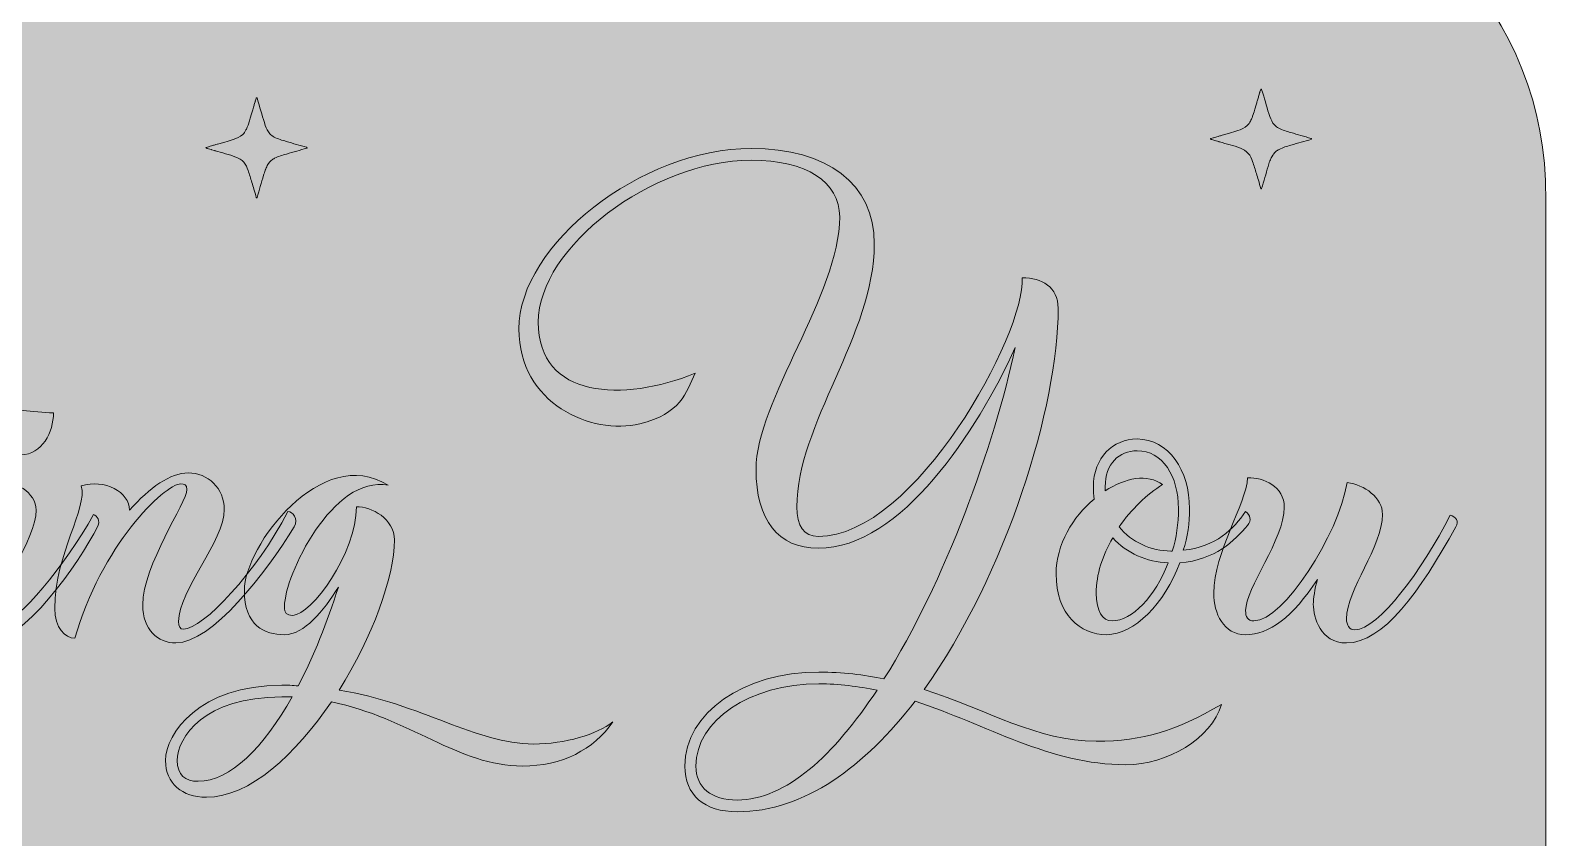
# Model space of a CAD drawing. Extents: x 254 to 755, y -942 to -58.
# Drawn here: x 468.2 to 755, y -363 to -210.2 of the extents above; entities that cross this region are included whole.
import ezdxf

# ---------------------------------------------------------------- set-up
doc = ezdxf.new("R2010")
doc.units = 0
doc.header["$MEASUREMENT"] = 0
doc.layers.add('Layer 1', color=7, linetype='Continuous', lineweight=0)

# ---------------------------------------------------------------- blocks, each defined once
blk = doc.blocks.new('Block_3')
at = {"layer": 'Layer 1', "true_color": 0x542400, "transparency": 33554687}
h = blk.add_hatch(color=38, dxfattribs=at)
h.dxf.hatch_style = 2
edge = h.paths.add_edge_path()
edge.add_spline(control_points=[(628.48, -335.05), (624.95, -334.4), (621.28, -333.87), (617.49, -333.87), (604.4, -333.87), (594.2, -340.81), (594.2, -349.44), (594.2, -353.5), (597.08, -355.86), (602.05, -355.86), (611.21, -355.86), (620.37, -347.35), (628.48, -335.05)], knot_values=[0, 0, 0, 0, 1, 1, 1, 2, 2, 2, 3, 3, 3, 4, 4, 4, 4], degree=3, periodic=0)
edge = h.paths.add_edge_path()
edge.add_spline(control_points=[(693.64, -337.8), (691.81, -344.21), (683.43, -349.18), (675.58, -349.18), (661.19, -349.18), (649.15, -341.59), (635.68, -337.15), (626.25, -349.44), (614.74, -358.08), (602.05, -358.08), (595.77, -358.08), (592.1, -354.94), (592.1, -349.44), (592.1, -339.37), (603.23, -331.65), (617.49, -331.65), (621.94, -331.65), (625.99, -332.17), (629.79, -332.96), (641.43, -314.51), (650.59, -288.86), (654.65, -270.28), (647.45, -285.98), (633.06, -308.23), (617.36, -308.23), (609.77, -308.23), (605.58, -302.86), (605.58, -293.31), (605.58, -280.36), (621.41, -260.21), (621.41, -245.55), (621.41, -238.88), (615.13, -234.83), (604.66, -234.83), (585.95, -234.83), (564.37, -251.31), (564.37, -265.44), (564.37, -279.97), (580.46, -280.62), (594.07, -275.13), (592.37, -278.79), (591.32, -282.84), (583.6, -284.68), (574.44, -286.9), (560.7, -280.88), (560.7, -266.75), (560.7, -250.79), (583.86, -232.6), (604.66, -232.6), (619.06, -232.6), (627.96, -239.27), (627.96, -250.66), (627.96, -267.8), (613.3, -284.81), (613.3, -300.38), (613.3, -304.04), (614.61, -306), (617.36, -306), (635.68, -306), (656.61, -267.54), (655.96, -257.07), (659.62, -257.07), (662.76, -258.77), (662.76, -262.83), (662.76, -281.41), (652.95, -313.2), (637.38, -334.92), (649.41, -338.85), (658.84, -344.73), (669.96, -344.73), (678.98, -344.73), (684.87, -342.77), (693.64, -337.8)], knot_values=[0, 0, 0, 0, 1, 1, 1, 2, 2, 2, 3, 3, 3, 4, 4, 4, 5, 5, 5, 6, 6, 6, 7, 7, 7, 8, 8, 8, 9, 9, 9, 10, 10, 10, 11, 11, 11, 12, 12, 12, 13, 13, 13, 14, 14, 14, 15, 15, 15, 16, 16, 16, 17, 17, 17, 18, 18, 18, 19, 19, 19, 20, 20, 20, 21, 21, 21, 22, 22, 22, 23, 23, 23, 24, 24, 24, 24], degree=3, periodic=0)
h = blk.add_hatch(color=38, dxfattribs=at)
h.dxf.hatch_style = 2
edge = h.paths.add_edge_path()
edge.add_spline(control_points=[(462.3, -286.51), (462.3, -283.37), (464.79, -282.19), (466.88, -282.19), (468.58, -282.19), (470.68, -282.71), (472.64, -282.58), (472.64, -286.25), (470.42, -290.56), (466.49, -290.56), (464.01, -290.56), (462.3, -288.99), (462.3, -286.51)], knot_values=[0, 0, 0, 0, 1, 1, 1, 2, 2, 2, 3, 3, 3, 4, 4, 4, 4], degree=3, periodic=0)
edge = h.paths.add_edge_path()
edge.add_spline(control_points=[(455.11, -319.09), (455.11, -309.8), (461.52, -301.03), (461.52, -295.41), (465.31, -295.41), (469.37, -297.63), (469.37, -301.03), (469.37, -306.4), (461.65, -316.86), (461.65, -321.31), (461.65, -321.97), (462.04, -322.36), (462.7, -322.36), (465.84, -322.36), (474.87, -311.5), (480.23, -301.82), (480.88, -302.08), (481.54, -303.13), (481.02, -304.04), (477.35, -311.24), (466.88, -326.15), (459.95, -326.15), (456.94, -326.15), (455.11, -323.54), (455.11, -319.09)], knot_values=[0, 0, 0, 0, 1, 1, 1, 2, 2, 2, 3, 3, 3, 4, 4, 4, 5, 5, 5, 6, 6, 6, 7, 7, 7, 8, 8, 8, 8], degree=3, periodic=0)
h = blk.add_hatch(color=38, dxfattribs=at)
h.dxf.hatch_style = 2
edge = h.paths.add_edge_path()
edge.add_spline(control_points=[(517.78, -336.36), (517.78, -336.36), (515.82, -336.36), (515.82, -336.36), (501.17, -336.36), (496.06, -343.95), (496.06, -348.4), (496.06, -351.15), (497.63, -352.32), (499.99, -352.32), (506.14, -352.32), (512.42, -345.91), (517.78, -336.36)], knot_values=[0, 0, 0, 0, 1, 1, 1, 2, 2, 2, 3, 3, 3, 4, 4, 4, 4], degree=3, periodic=0)
edge = h.paths.add_edge_path()
edge.add_spline(control_points=[(578.5, -341.07), (574.83, -346.3), (568.94, -349.44), (561.35, -349.44), (549.32, -349.44), (539.9, -340.29), (525.24, -337.28), (518.44, -347.22), (509.8, -355.33), (501.56, -355.33), (496.98, -355.33), (493.84, -352.72), (493.84, -348.4), (493.84, -343.3), (500.25, -334.14), (515.82, -334.14), (516.87, -334.14), (517.91, -334.14), (518.96, -334.27), (521.84, -328.64), (524.46, -322.23), (526.55, -315.56), (523.67, -320.14), (520.14, -324.58), (516.34, -324.58), (512.55, -324.58), (508.75, -322.88), (508.75, -316.21), (508.75, -307.84), (523.41, -288.34), (535.97, -296.32), (525.5, -294.23), (516.34, -313.46), (516.34, -319.22), (516.34, -320.53), (516.74, -320.92), (517.91, -320.92), (521.45, -320.92), (529.95, -309.14), (529.95, -300.38), (532.83, -300.38), (537.15, -302.6), (537.15, -306.66), (537.15, -313.72), (532.96, -325.11), (526.68, -335.05), (542.38, -337.67), (552.59, -345.26), (563.45, -345.26), (569.47, -345.26), (575.49, -343.43), (578.5, -341.07)], knot_values=[0, 0, 0, 0, 1, 1, 1, 2, 2, 2, 3, 3, 3, 4, 4, 4, 5, 5, 5, 6, 6, 6, 7, 7, 7, 8, 8, 8, 9, 9, 9, 10, 10, 10, 11, 11, 11, 12, 12, 12, 13, 13, 13, 14, 14, 14, 15, 15, 15, 16, 16, 16, 17, 17, 17, 17], degree=3, periodic=0)
h = blk.add_hatch(color=38, dxfattribs=at)
h.dxf.hatch_style = 2
edge = h.paths.add_edge_path()
edge.add_spline(control_points=[(671.66, -297.37), (675.45, -294.88), (679.64, -294.1), (682.52, -296.19), (679.51, -298.02), (676.63, -300.9), (674.27, -304.17), (676.63, -307.05), (680.29, -308.75), (684.09, -308.75), (684.09, -308.75), (684.35, -308.75), (684.35, -308.75), (685.14, -306.27), (685.53, -303.52), (685.53, -300.77), (685.53, -294.62), (682.52, -289.78), (677.68, -289.78), (674.27, -289.78), (671.66, -292.27), (671.66, -296.58), (671.66, -296.58), (671.66, -297.37), (671.66, -297.37)], knot_values=[0, 0, 0, 0, 1, 1, 1, 2, 2, 2, 3, 3, 3, 4, 4, 4, 5, 5, 5, 6, 6, 6, 7, 7, 7, 8, 8, 8, 8], degree=3, periodic=0)
edge = h.paths.add_edge_path()
edge.add_spline(control_points=[(683.57, -310.98), (679.51, -310.85), (675.71, -309.14), (673.1, -306.27), (671.13, -309.54), (669.96, -313.2), (669.96, -316.73), (669.96, -320.14), (671.13, -321.97), (672.97, -321.97), (676.76, -321.97), (681.08, -317.39), (683.57, -310.98)], knot_values=[0, 0, 0, 0, 1, 1, 1, 2, 2, 2, 3, 3, 3, 4, 4, 4, 4], degree=3, periodic=0)
edge = h.paths.add_edge_path()
edge.add_spline(control_points=[(698.61, -303.91), (696.13, -306.79), (692.46, -310.45), (685.79, -310.98), (682.91, -318.7), (677.15, -324.58), (671.92, -324.58), (666.95, -324.58), (662.37, -320.79), (662.37, -313.07), (662.37, -307.57), (665.51, -302.21), (669.56, -298.94), (669.43, -298.15), (669.43, -297.37), (669.43, -296.58), (669.43, -291.09), (673.1, -287.56), (677.68, -287.56), (683.7, -287.56), (687.62, -293.44), (687.62, -300.77), (687.62, -303.39), (687.23, -306.14), (686.44, -308.62), (692.59, -307.97), (696, -304.57), (698.22, -301.29), (699.14, -301.95), (699.4, -302.86), (698.61, -303.91)], knot_values=[0, 0, 0, 0, 1, 1, 1, 2, 2, 2, 3, 3, 3, 4, 4, 4, 5, 5, 5, 6, 6, 6, 7, 7, 7, 8, 8, 8, 9, 9, 9, 10, 10, 10, 10], degree=3, periodic=0)
h = blk.add_hatch(color=38, dxfattribs=at)
h.dxf.hatch_style = 2
edge = h.paths.add_edge_path()
edge.add_spline(control_points=[(518.17, -304.17), (512.94, -312.94), (502.47, -326.15), (495.8, -326.15), (492.4, -326.15), (489.52, -323.67), (489.52, -318.96), (489.52, -311.5), (497.89, -299.46), (497.89, -297.11), (497.89, -296.19), (497.37, -296.06), (496.72, -296.06), (493.58, -296.06), (481.54, -307.97), (476.7, -325.24), (474.73, -325.24), (472.9, -323.28), (472.9, -319.61), (472.9, -309.01), (479.18, -300.77), (477.88, -296.45), (482.32, -295.01), (487.03, -297.63), (487.03, -301.03), (490.83, -296.71), (494.75, -293.97), (498.16, -293.97), (501.82, -293.97), (504.96, -296.85), (504.96, -300.9), (504.96, -306.79), (496.32, -316.21), (496.32, -322.1), (496.32, -323.01), (496.59, -323.54), (497.24, -323.54), (500.9, -323.54), (511.11, -312.68), (517, -301.29), (517.91, -301.29), (519.09, -302.6), (518.17, -304.17)], knot_values=[0, 0, 0, 0, 1, 1, 1, 2, 2, 2, 3, 3, 3, 4, 4, 4, 5, 5, 5, 6, 6, 6, 7, 7, 7, 8, 8, 8, 9, 9, 9, 10, 10, 10, 11, 11, 11, 12, 12, 12, 13, 13, 13, 14, 14, 14, 14], degree=3, periodic=0)
h = blk.add_hatch(color=38, dxfattribs=at)
h.dxf.hatch_style = 2
edge = h.paths.add_edge_path()
edge.add_spline(control_points=[(738, -304.17), (731.19, -316.47), (724.26, -326.15), (717.32, -326.15), (712.35, -326.15), (711.04, -321.31), (711.04, -318.83), (711.04, -317.78), (711.3, -315.95), (711.83, -314.12), (707.12, -321.31), (702.67, -324.58), (698.22, -324.58), (694.03, -324.58), (692.2, -320.53), (692.2, -316.73), (692.2, -308.88), (698.35, -299.99), (698.61, -294.88), (701.62, -294.88), (705.55, -296.45), (705.55, -300.51), (705.55, -306.53), (698.22, -315.82), (698.22, -320), (698.22, -321.18), (698.61, -321.97), (699.79, -321.97), (705.42, -321.97), (715.75, -305.74), (717.45, -295.8), (720.72, -296.19), (724.13, -298.68), (724.13, -301.82), (724.13, -307.97), (717.32, -316.08), (717.32, -321.57), (717.32, -322.75), (717.85, -323.67), (718.89, -323.67), (723.34, -323.67), (731.72, -312.28), (736.95, -301.95), (738, -302.34), (738.65, -303.13), (738, -304.17)], knot_values=[0, 0, 0, 0, 1, 1, 1, 2, 2, 2, 3, 3, 3, 4, 4, 4, 5, 5, 5, 6, 6, 6, 7, 7, 7, 8, 8, 8, 9, 9, 9, 10, 10, 10, 11, 11, 11, 12, 12, 12, 13, 13, 13, 14, 14, 14, 15, 15, 15, 15], degree=3, periodic=0)
at = {"layer": 'Layer 1'}
for points, knots in [([(693.64, -337.8), (691.81, -344.21), (683.43, -349.18), (675.58, -349.18), (661.19, -349.18), (649.15, -341.59), (635.68, -337.15), (626.25, -349.44), (614.74, -358.08), (602.05, -358.08), (595.77, -358.08), (592.1, -354.94), (592.1, -349.44), (592.1, -339.37), (603.23, -331.65), (617.49, -331.65), (621.94, -331.65), (625.99, -332.17), (629.79, -332.96), (641.43, -314.51), (650.59, -288.86), (654.65, -270.28), (647.45, -285.98), (633.06, -308.23), (617.36, -308.23), (609.77, -308.23), (605.58, -302.86), (605.58, -293.31), (605.58, -280.36), (621.41, -260.21), (621.41, -245.55), (621.41, -238.88), (615.13, -234.83), (604.66, -234.83), (585.95, -234.83), (564.37, -251.31), (564.37, -265.44), (564.37, -279.97), (580.46, -280.62), (594.07, -275.13), (592.37, -278.79), (591.32, -282.84), (583.6, -284.68), (574.44, -286.9), (560.7, -280.88), (560.7, -266.75), (560.7, -250.79), (583.86, -232.6), (604.66, -232.6), (619.06, -232.6), (627.96, -239.27), (627.96, -250.66), (627.96, -267.8), (613.3, -284.81), (613.3, -300.38), (613.3, -304.04), (614.61, -306), (617.36, -306), (635.68, -306), (656.61, -267.54), (655.96, -257.07), (659.62, -257.07), (662.76, -258.77), (662.76, -262.83), (662.76, -281.41), (652.95, -313.2), (637.38, -334.92), (649.41, -338.85), (658.84, -344.73), (669.96, -344.73), (678.98, -344.73), (684.87, -342.77), (693.64, -337.8)], [0, 0, 0, 0, 1, 1, 1, 2, 2, 2, 3, 3, 3, 4, 4, 4, 5, 5, 5, 6, 6, 6, 7, 7, 7, 8, 8, 8, 9, 9, 9, 10, 10, 10, 11, 11, 11, 12, 12, 12, 13, 13, 13, 14, 14, 14, 15, 15, 15, 16, 16, 16, 17, 17, 17, 18, 18, 18, 19, 19, 19, 20, 20, 20, 21, 21, 21, 22, 22, 22, 23, 23, 23, 24, 24, 24, 24]), ([(462.3, -286.51), (462.3, -283.37), (464.79, -282.19), (466.88, -282.19), (468.58, -282.19), (470.68, -282.71), (472.64, -282.58), (472.64, -286.25), (470.42, -290.56), (466.49, -290.56), (464.01, -290.56), (462.3, -288.99), (462.3, -286.51)], [0, 0, 0, 0, 1, 1, 1, 2, 2, 2, 3, 3, 3, 4, 4, 4, 4]), ([(578.5, -341.07), (574.83, -346.3), (568.94, -349.44), (561.35, -349.44), (549.32, -349.44), (539.9, -340.29), (525.24, -337.28), (518.44, -347.22), (509.8, -355.33), (501.56, -355.33), (496.98, -355.33), (493.84, -352.72), (493.84, -348.4), (493.84, -343.3), (500.25, -334.14), (515.82, -334.14), (516.87, -334.14), (517.91, -334.14), (518.96, -334.27), (521.84, -328.64), (524.46, -322.23), (526.55, -315.56), (523.67, -320.14), (520.14, -324.58), (516.34, -324.58), (512.55, -324.58), (508.75, -322.88), (508.75, -316.21), (508.75, -307.84), (523.41, -288.34), (535.97, -296.32), (525.5, -294.23), (516.34, -313.46), (516.34, -319.22), (516.34, -320.53), (516.74, -320.92), (517.91, -320.92), (521.45, -320.92), (529.95, -309.14), (529.95, -300.38), (532.83, -300.38), (537.15, -302.6), (537.15, -306.66), (537.15, -313.72), (532.96, -325.11), (526.68, -335.05), (542.38, -337.67), (552.59, -345.26), (563.45, -345.26), (569.47, -345.26), (575.49, -343.43), (578.5, -341.07)], [0, 0, 0, 0, 1, 1, 1, 2, 2, 2, 3, 3, 3, 4, 4, 4, 5, 5, 5, 6, 6, 6, 7, 7, 7, 8, 8, 8, 9, 9, 9, 10, 10, 10, 11, 11, 11, 12, 12, 12, 13, 13, 13, 14, 14, 14, 15, 15, 15, 16, 16, 16, 17, 17, 17, 17]), ([(698.61, -303.91), (696.13, -306.79), (692.46, -310.45), (685.79, -310.98), (682.91, -318.7), (677.15, -324.58), (671.92, -324.58), (666.95, -324.58), (662.37, -320.79), (662.37, -313.07), (662.37, -307.57), (665.51, -302.21), (669.56, -298.94), (669.43, -298.15), (669.43, -297.37), (669.43, -296.58), (669.43, -291.09), (673.1, -287.56), (677.68, -287.56), (683.7, -287.56), (687.62, -293.44), (687.62, -300.77), (687.62, -303.39), (687.23, -306.14), (686.44, -308.62), (692.59, -307.97), (696, -304.57), (698.22, -301.29), (699.14, -301.95), (699.4, -302.86), (698.61, -303.91)], [0, 0, 0, 0, 1, 1, 1, 2, 2, 2, 3, 3, 3, 4, 4, 4, 5, 5, 5, 6, 6, 6, 7, 7, 7, 8, 8, 8, 9, 9, 9, 10, 10, 10, 10]), ([(671.66, -297.37), (675.45, -294.88), (679.64, -294.1), (682.52, -296.19), (679.51, -298.02), (676.63, -300.9), (674.27, -304.17), (676.63, -307.05), (680.29, -308.75), (684.09, -308.75), (684.09, -308.75), (684.35, -308.75), (684.35, -308.75), (685.14, -306.27), (685.53, -303.52), (685.53, -300.77), (685.53, -294.62), (682.52, -289.78), (677.68, -289.78), (674.27, -289.78), (671.66, -292.27), (671.66, -296.58), (671.66, -296.58), (671.66, -297.37), (671.66, -297.37)], [0, 0, 0, 0, 1, 1, 1, 2, 2, 2, 3, 3, 3, 4, 4, 4, 5, 5, 5, 6, 6, 6, 7, 7, 7, 8, 8, 8, 8]), ([(518.17, -304.17), (512.94, -312.94), (502.47, -326.15), (495.8, -326.15), (492.4, -326.15), (489.52, -323.67), (489.52, -318.96), (489.52, -311.5), (497.89, -299.46), (497.89, -297.11), (497.89, -296.19), (497.37, -296.06), (496.72, -296.06), (493.58, -296.06), (481.54, -307.97), (476.7, -325.24), (474.73, -325.24), (472.9, -323.28), (472.9, -319.61), (472.9, -309.01), (479.18, -300.77), (477.88, -296.45), (482.32, -295.01), (487.03, -297.63), (487.03, -301.03), (490.83, -296.71), (494.75, -293.97), (498.16, -293.97), (501.82, -293.97), (504.96, -296.85), (504.96, -300.9), (504.96, -306.79), (496.32, -316.21), (496.32, -322.1), (496.32, -323.01), (496.59, -323.54), (497.24, -323.54), (500.9, -323.54), (511.11, -312.68), (517, -301.29), (517.91, -301.29), (519.09, -302.6), (518.17, -304.17)], [0, 0, 0, 0, 1, 1, 1, 2, 2, 2, 3, 3, 3, 4, 4, 4, 5, 5, 5, 6, 6, 6, 7, 7, 7, 8, 8, 8, 9, 9, 9, 10, 10, 10, 11, 11, 11, 12, 12, 12, 13, 13, 13, 14, 14, 14, 14]), ([(738, -304.17), (731.19, -316.47), (724.26, -326.15), (717.32, -326.15), (712.35, -326.15), (711.04, -321.31), (711.04, -318.83), (711.04, -317.78), (711.3, -315.95), (711.83, -314.12), (707.12, -321.31), (702.67, -324.58), (698.22, -324.58), (694.03, -324.58), (692.2, -320.53), (692.2, -316.73), (692.2, -308.88), (698.35, -299.99), (698.61, -294.88), (701.62, -294.88), (705.55, -296.45), (705.55, -300.51), (705.55, -306.53), (698.22, -315.82), (698.22, -320), (698.22, -321.18), (698.61, -321.97), (699.79, -321.97), (705.42, -321.97), (715.75, -305.74), (717.45, -295.8), (720.72, -296.19), (724.13, -298.68), (724.13, -301.82), (724.13, -307.97), (717.32, -316.08), (717.32, -321.57), (717.32, -322.75), (717.85, -323.67), (718.89, -323.67), (723.34, -323.67), (731.72, -312.28), (736.95, -301.95), (738, -302.34), (738.65, -303.13), (738, -304.17)], [0, 0, 0, 0, 1, 1, 1, 2, 2, 2, 3, 3, 3, 4, 4, 4, 5, 5, 5, 6, 6, 6, 7, 7, 7, 8, 8, 8, 9, 9, 9, 10, 10, 10, 11, 11, 11, 12, 12, 12, 13, 13, 13, 14, 14, 14, 15, 15, 15, 15]), ([(455.11, -319.09), (455.11, -309.8), (461.52, -301.03), (461.52, -295.41), (465.31, -295.41), (469.37, -297.63), (469.37, -301.03), (469.37, -306.4), (461.65, -316.86), (461.65, -321.31), (461.65, -321.97), (462.04, -322.36), (462.7, -322.36), (465.84, -322.36), (474.87, -311.5), (480.23, -301.82), (480.88, -302.08), (481.54, -303.13), (481.02, -304.04), (477.35, -311.24), (466.88, -326.15), (459.95, -326.15), (456.94, -326.15), (455.11, -323.54), (455.11, -319.09)], [0, 0, 0, 0, 1, 1, 1, 2, 2, 2, 3, 3, 3, 4, 4, 4, 5, 5, 5, 6, 6, 6, 7, 7, 7, 8, 8, 8, 8]), ([(683.57, -310.98), (679.51, -310.85), (675.71, -309.14), (673.1, -306.27), (671.13, -309.54), (669.96, -313.2), (669.96, -316.73), (669.96, -320.14), (671.13, -321.97), (672.97, -321.97), (676.76, -321.97), (681.08, -317.39), (683.57, -310.98)], [0, 0, 0, 0, 1, 1, 1, 2, 2, 2, 3, 3, 3, 4, 4, 4, 4]), ([(628.48, -335.05), (624.95, -334.4), (621.28, -333.87), (617.49, -333.87), (604.4, -333.87), (594.2, -340.81), (594.2, -349.44), (594.2, -353.5), (597.08, -355.86), (602.05, -355.86), (611.21, -355.86), (620.37, -347.35), (628.48, -335.05)], [0, 0, 0, 0, 1, 1, 1, 2, 2, 2, 3, 3, 3, 4, 4, 4, 4]), ([(517.78, -336.36), (517.78, -336.36), (515.82, -336.36), (515.82, -336.36), (501.17, -336.36), (496.06, -343.95), (496.06, -348.4), (496.06, -351.15), (497.63, -352.32), (499.99, -352.32), (506.14, -352.32), (512.42, -345.91), (517.78, -336.36)], [0, 0, 0, 0, 1, 1, 1, 2, 2, 2, 3, 3, 3, 4, 4, 4, 4])]:
    blk.add_open_spline(points, degree=3, knots=knots, dxfattribs=at)
blk = doc.blocks.new('Block_1')
at = {"layer": 'Layer 1', "true_color": 0xffdab2, "transparency": 33554687}
h = blk.add_hatch(color=41, dxfattribs=at)
h.dxf.hatch_style = 2
edge = h.paths.add_edge_path()
edge.add_spline(control_points=[(504.39, -89.95), (515.29, -89.95), (523.36, -98.87), (523.82, -109.4), (524.29, -119.91), (514.55, -128.85), (504.39, -128.85), (493.47, -128.85), (485.39, -119.94), (484.93, -109.4), (484.46, -98.9), (494.21, -89.95), (504.39, -89.95)], knot_values=[0, 0, 0, 0, 1, 1, 1, 2, 2, 2, 3, 3, 3, 4, 4, 4, 4], degree=3, periodic=0)
edge = h.paths.add_edge_path()
edge.add_spline(control_points=[(754.96, -238.63), (753.72, -204.64), (725.78, -177.48), (691.51, -177.48), (691.51, -177.48), (685.59, -177.48), (685.59, -177.48), (684.36, -146.07), (658.52, -121.02), (626.83, -121.02), (626.83, -121.02), (584.67, -121.02), (584.67, -121.02), (576.16, -84.61), (543.51, -57.51), (504.49, -57.51), (465.49, -57.51), (432.84, -84.61), (424.33, -121.02), (424.33, -121.02), (382.17, -121.02), (382.17, -121.02), (365.94, -121.02), (351.22, -127.61), (340.58, -138.24), (330.48, -148.36), (324.04, -162.19), (323.41, -177.48), (323.41, -177.48), (317.5, -177.48), (317.5, -177.48), (299.95, -177.48), (284.08, -184.58), (272.58, -196.08), (261.6, -207.07), (254.64, -222.02), (254.04, -238.63), (254.01, -239.41), (253.99, -240.19), (253.99, -240.98), (253.99, -240.98), (253.99, -914.95), (253.99, -914.95), (253.99, -930.16), (266.3, -942.49), (281.52, -942.49), (281.52, -942.49), (727.48, -942.49), (727.48, -942.49), (742.7, -942.49), (755.01, -930.16), (755.01, -914.95), (755.01, -914.95), (755.01, -240.98), (755.01, -240.98), (755.01, -240.19), (754.99, -239.41), (754.96, -238.63)], knot_values=[0, 0, 0, 0, 1, 1, 1, 2, 2, 2, 3, 3, 3, 4, 4, 4, 5, 5, 5, 6, 6, 6, 7, 7, 7, 8, 8, 8, 9, 9, 9, 10, 10, 10, 11, 11, 11, 12, 12, 12, 13, 13, 13, 14, 14, 14, 15, 15, 15, 16, 16, 16, 17, 17, 17, 18, 18, 18, 19, 19, 19, 19], degree=3, periodic=0)
at = {"layer": 'Layer 1'}
blk.add_open_spline([(754.96, -238.63), (753.72, -204.64), (725.78, -177.48), (691.51, -177.48), (691.51, -177.48), (685.59, -177.48), (685.59, -177.48), (684.36, -146.07), (658.52, -121.02), (626.83, -121.02), (626.83, -121.02), (584.67, -121.02), (584.67, -121.02), (576.16, -84.61), (543.51, -57.51), (504.49, -57.51), (465.49, -57.51), (432.84, -84.61), (424.33, -121.02), (424.33, -121.02), (382.17, -121.02), (382.17, -121.02), (365.94, -121.02), (351.22, -127.61), (340.58, -138.24), (330.48, -148.36), (324.04, -162.19), (323.41, -177.48), (323.41, -177.48), (317.5, -177.48), (317.5, -177.48), (299.95, -177.48), (284.08, -184.58), (272.58, -196.08), (261.6, -207.07), (254.64, -222.02), (254.04, -238.63), (254.01, -239.41), (253.99, -240.19), (253.99, -240.98), (253.99, -240.98), (253.99, -914.95), (253.99, -914.95), (253.99, -930.16), (266.3, -942.49), (281.52, -942.49), (281.52, -942.49), (727.48, -942.49), (727.48, -942.49), (742.7, -942.49), (755.01, -930.16), (755.01, -914.95), (755.01, -914.95), (755.01, -240.98), (755.01, -240.98), (755.01, -240.19), (754.99, -239.41), (754.96, -238.63)], degree=3, knots=[0, 0, 0, 0, 1, 1, 1, 2, 2, 2, 3, 3, 3, 4, 4, 4, 5, 5, 5, 6, 6, 6, 7, 7, 7, 8, 8, 8, 9, 9, 9, 10, 10, 10, 11, 11, 11, 12, 12, 12, 13, 13, 13, 14, 14, 14, 15, 15, 15, 16, 16, 16, 17, 17, 17, 18, 18, 18, 19, 19, 19, 19], dxfattribs=at)
blk.add_blockref('Block_3', (0, 0), dxfattribs=at)
blk = doc.blocks.new('Block_0')
at = {"layer": 'Layer 1', "true_color": 0x542400, "transparency": 33554687}
h = blk.add_hatch(color=38, dxfattribs=at)
h.dxf.hatch_style = 2
edge = h.paths.add_edge_path()
edge.add_spline(control_points=[(520.55, -232.39), (520.54, -232.38), (520.54, -232.38), (520.53, -232.38), (519.25, -232.01), (517.97, -231.65), (516.69, -231.27), (515.91, -231.04), (515.12, -230.82), (514.4, -230.43), (514.1, -230.27), (513.82, -230.08), (513.59, -229.83), (513.19, -229.37), (512.93, -228.82), (512.72, -228.24), (512.21, -226.78), (511.84, -225.28), (511.38, -223.8), (511.38, -223.8), (511.38, -223.8), (511.38, -223.8), (511.38, -223.8), (511.17, -223.1), (511.17, -223.1), (511.17, -223.09), (511.16, -223.08), (511.16, -223.08), (511.13, -223.04), (511.09, -223.02), (511.05, -223.03), (511.02, -223.04), (510.99, -223.07), (510.98, -223.1), (510.98, -223.1), (510.84, -223.58), (510.84, -223.58), (510.82, -223.64), (510.8, -223.71), (510.79, -223.77), (510.79, -223.77), (510.78, -223.77), (510.78, -223.77), (510.78, -223.77), (510.69, -224.09), (510.69, -224.09), (510.62, -224.31), (510.55, -224.54), (510.5, -224.76), (510.5, -224.76), (510.34, -225.3), (510.34, -225.3), (510.3, -225.42), (510.26, -225.53), (510.23, -225.64), (510.2, -225.77), (510.16, -225.9), (510.12, -226.03), (510.12, -226.03), (510.12, -226.04), (510.12, -226.04), (510.12, -226.04), (509.88, -226.86), (509.88, -226.86), (509.88, -226.86), (509.88, -226.86), (509.88, -226.86), (509.83, -227.03), (509.77, -227.19), (509.72, -227.35), (509.72, -227.35), (509.45, -228.2), (509.45, -228.2), (509.45, -228.2), (509.45, -228.2), (509.45, -228.2), (509.42, -228.27), (509.39, -228.35), (509.36, -228.43), (509.28, -228.66), (509.16, -228.87), (509.06, -229.09), (508.9, -229.42), (508.71, -229.72), (508.44, -229.95), (507.92, -230.4), (507.3, -230.69), (506.65, -230.9), (506.13, -231.07), (505.61, -231.23), (505.09, -231.39), (505.09, -231.39), (503.93, -231.72), (503.93, -231.72), (503.93, -231.72), (503.7, -231.78), (503.7, -231.78), (503.7, -231.78), (503.59, -231.81), (503.59, -231.81), (503.59, -231.81), (503.37, -231.87), (503.37, -231.87), (503.37, -231.87), (503.37, -231.87), (503.37, -231.87), (503.37, -231.87), (503.26, -231.91), (503.26, -231.91), (503.26, -231.91), (503.04, -231.97), (503.04, -231.97), (503.04, -231.97), (503.04, -231.97), (503.04, -231.97), (503.04, -231.97), (502.92, -232), (502.92, -232), (502.92, -232), (502.72, -232.06), (502.72, -232.06), (502.72, -232.06), (502.08, -232.24), (502.08, -232.24), (502.08, -232.24), (502.08, -232.24), (502.08, -232.24), (502.08, -232.24), (502.08, -232.24), (502.08, -232.24), (502.08, -232.24), (501.97, -232.27), (501.97, -232.27), (501.97, -232.27), (501.96, -232.27), (501.96, -232.27), (501.96, -232.27), (501.96, -232.27), (501.96, -232.27), (501.96, -232.27), (501.55, -232.39), (501.55, -232.39), (501.53, -232.4), (501.52, -232.41), (501.51, -232.41), (501.5, -232.43), (501.49, -232.45), (501.49, -232.46), (501.49, -232.47), (501.49, -232.48), (501.5, -232.49), (501.5, -232.51), (501.52, -232.53), (501.55, -232.53), (501.55, -232.53), (501.55, -232.53), (501.55, -232.53), (501.55, -232.53), (501.61, -232.55), (501.61, -232.55), (501.61, -232.55), (501.61, -232.55), (501.61, -232.55), (501.61, -232.55), (501.67, -232.57), (501.67, -232.57), (501.67, -232.57), (501.73, -232.59), (501.73, -232.59), (501.73, -232.59), (501.73, -232.59), (501.73, -232.59), (501.73, -232.59), (502.5, -232.82), (502.5, -232.82), (502.5, -232.82), (502.5, -232.82), (502.5, -232.82), (502.51, -232.82), (502.53, -232.82), (502.54, -232.83), (502.54, -232.83), (502.54, -232.83), (502.54, -232.83), (502.54, -232.83), (502.55, -232.83), (502.56, -232.83), (502.56, -232.83), (502.56, -232.83), (502.56, -232.83), (502.56, -232.83), (503.08, -232.98), (503.08, -232.98), (503.08, -232.98), (503.08, -232.98), (503.08, -232.98), (503.12, -233), (503.17, -233.02), (503.22, -233.03), (504.52, -233.42), (505.86, -233.72), (507.13, -234.22), (507.71, -234.44), (508.23, -234.74), (508.64, -235.21), (509.03, -235.67), (509.28, -236.19), (509.46, -236.75), (509.71, -237.51), (509.95, -238.26), (510.18, -239.02), (510.31, -239.44), (510.43, -239.87), (510.56, -240.29), (510.71, -240.81), (510.86, -241.33), (511.02, -241.87), (511.03, -241.9), (511.06, -241.92), (511.09, -241.92), (511.12, -241.92), (511.15, -241.9), (511.16, -241.87), (511.57, -240.47), (511.98, -239.07), (512.4, -237.68), (512.49, -237.35), (512.59, -237.03), (512.71, -236.71), (512.71, -236.71), (512.72, -236.67), (512.75, -236.61), (512.75, -236.59), (512.76, -236.58), (512.76, -236.57), (512.77, -236.54), (512.78, -236.52), (512.79, -236.5), (512.8, -236.49), (512.8, -236.48), (512.8, -236.47), (512.81, -236.45), (512.82, -236.42), (512.84, -236.4), (512.92, -236.19), (513.05, -235.91), (513.21, -235.64), (513.21, -235.64), (513.21, -235.64), (513.21, -235.64), (513.28, -235.52), (513.36, -235.4), (513.43, -235.3), (513.44, -235.29), (513.44, -235.29), (513.44, -235.28), (513.54, -235.15), (513.65, -235.04), (513.78, -234.93), (513.78, -234.93), (513.78, -234.93), (513.78, -234.93), (513.8, -234.91), (513.82, -234.89), (513.84, -234.87), (513.84, -234.87), (513.84, -234.87), (513.84, -234.87), (514.04, -234.71), (514.25, -234.57), (514.48, -234.45), (515.19, -234.08), (515.96, -233.87), (516.72, -233.65), (517.36, -233.45), (518.02, -233.28), (518.67, -233.09), (519.3, -232.91), (519.93, -232.73), (520.55, -232.55), (520.55, -232.55), (520.55, -232.55), (520.55, -232.55), (520.63, -232.52), (520.63, -232.41), (520.55, -232.39)], knot_values=[0, 0, 0, 0, 1, 1, 1, 2, 2, 2, 3, 3, 3, 4, 4, 4, 5, 5, 5, 6, 6, 6, 7, 7, 7, 8, 8, 8, 9, 9, 9, 10, 10, 10, 11, 11, 11, 12, 12, 12, 13, 13, 13, 14, 14, 14, 15, 15, 15, 16, 16, 16, 17, 17, 17, 18, 18, 18, 19, 19, 19, 20, 20, 20, 21, 21, 21, 22, 22, 22, 23, 23, 23, 24, 24, 24, 25, 25, 25, 26, 26, 26, 27, 27, 27, 28, 28, 28, 29, 29, 29, 30, 30, 30, 31, 31, 31, 32, 32, 32, 33, 33, 33, 34, 34, 34, 35, 35, 35, 36, 36, 36, 37, 37, 37, 38, 38, 38, 39, 39, 39, 40, 40, 40, 41, 41, 41, 42, 42, 42, 43, 43, 43, 44, 44, 44, 45, 45, 45, 46, 46, 46, 47, 47, 47, 48, 48, 48, 49, 49, 49, 50, 50, 50, 51, 51, 51, 52, 52, 52, 53, 53, 53, 54, 54, 54, 55, 55, 55, 56, 56, 56, 57, 57, 57, 58, 58, 58, 59, 59, 59, 60, 60, 60, 61, 61, 61, 62, 62, 62, 63, 63, 63, 64, 64, 64, 65, 65, 65, 66, 66, 66, 67, 67, 67, 68, 68, 68, 69, 69, 69, 70, 70, 70, 71, 71, 71, 72, 72, 72, 73, 73, 73, 74, 74, 74, 75, 75, 75, 76, 76, 76, 77, 77, 77, 78, 78, 78, 79, 79, 79, 80, 80, 80, 81, 81, 81, 82, 82, 82, 83, 83, 83, 84, 84, 84, 85, 85, 85, 86, 86, 86, 87, 87, 87, 88, 88, 88, 89, 89, 89, 90, 90, 90, 91, 91, 91, 92, 92, 92, 93, 93, 93, 94, 94, 94, 95, 95, 95, 95], degree=3, periodic=0)
h = blk.add_hatch(color=38, dxfattribs=at)
h.dxf.hatch_style = 2
edge = h.paths.add_edge_path()
edge.add_spline(control_points=[(710.65, -230.7), (710.64, -230.7), (710.63, -230.7), (710.62, -230.7), (709.34, -230.33), (708.06, -229.97), (706.78, -229.59), (706, -229.36), (705.22, -229.14), (704.49, -228.75), (704.2, -228.59), (703.91, -228.4), (703.69, -228.15), (703.28, -227.69), (703.02, -227.14), (702.82, -226.56), (702.3, -225.1), (701.93, -223.6), (701.48, -222.12), (701.48, -222.12), (701.48, -222.12), (701.48, -222.12), (701.48, -222.12), (701.26, -221.42), (701.26, -221.42), (701.26, -221.41), (701.26, -221.4), (701.25, -221.39), (701.23, -221.36), (701.18, -221.34), (701.14, -221.35), (701.11, -221.36), (701.09, -221.38), (701.08, -221.42), (701.08, -221.42), (700.94, -221.9), (700.94, -221.9), (700.92, -221.96), (700.9, -222.02), (700.88, -222.09), (700.88, -222.09), (700.88, -222.09), (700.88, -222.09), (700.88, -222.09), (700.79, -222.41), (700.79, -222.41), (700.71, -222.63), (700.65, -222.85), (700.59, -223.08), (700.59, -223.08), (700.43, -223.62), (700.43, -223.62), (700.4, -223.73), (700.36, -223.85), (700.33, -223.96), (700.29, -224.09), (700.26, -224.22), (700.22, -224.35), (700.22, -224.35), (700.22, -224.36), (700.22, -224.36), (700.22, -224.36), (699.98, -225.18), (699.98, -225.18), (699.98, -225.18), (699.98, -225.18), (699.98, -225.18), (699.92, -225.34), (699.86, -225.5), (699.82, -225.67), (699.82, -225.67), (699.55, -226.51), (699.55, -226.51), (699.55, -226.51), (699.55, -226.51), (699.55, -226.51), (699.52, -226.59), (699.49, -226.67), (699.46, -226.75), (699.38, -226.98), (699.26, -227.19), (699.15, -227.41), (699, -227.73), (698.8, -228.04), (698.54, -228.27), (698.02, -228.72), (697.4, -229.01), (696.74, -229.22), (696.23, -229.39), (695.71, -229.55), (695.19, -229.7), (695.19, -229.7), (694.02, -230.04), (694.02, -230.04), (694.02, -230.04), (693.8, -230.1), (693.8, -230.1), (693.8, -230.1), (693.69, -230.13), (693.69, -230.13), (693.69, -230.13), (693.47, -230.19), (693.47, -230.19), (693.47, -230.19), (693.47, -230.19), (693.47, -230.19), (693.47, -230.19), (693.35, -230.23), (693.35, -230.23), (693.35, -230.23), (693.14, -230.29), (693.14, -230.29), (693.14, -230.29), (693.14, -230.29), (693.14, -230.29), (693.14, -230.29), (693.01, -230.32), (693.01, -230.32), (693.01, -230.32), (692.81, -230.38), (692.81, -230.38), (692.81, -230.38), (692.18, -230.56), (692.18, -230.56), (692.18, -230.56), (692.18, -230.56), (692.18, -230.56), (692.18, -230.56), (692.18, -230.56), (692.18, -230.56), (692.18, -230.56), (692.06, -230.59), (692.06, -230.59), (692.06, -230.59), (692.06, -230.59), (692.06, -230.59), (692.06, -230.59), (692.06, -230.59), (692.06, -230.59), (692.06, -230.59), (691.64, -230.71), (691.64, -230.71), (691.63, -230.72), (691.61, -230.72), (691.61, -230.73), (691.59, -230.75), (691.59, -230.76), (691.59, -230.78), (691.59, -230.79), (691.59, -230.8), (691.59, -230.81), (691.6, -230.83), (691.62, -230.84), (691.64, -230.85), (691.64, -230.85), (691.64, -230.85), (691.64, -230.85), (691.64, -230.85), (691.7, -230.87), (691.7, -230.87), (691.7, -230.87), (691.7, -230.87), (691.7, -230.87), (691.7, -230.87), (691.77, -230.89), (691.77, -230.89), (691.77, -230.89), (691.82, -230.91), (691.82, -230.91), (691.82, -230.91), (691.82, -230.91), (691.82, -230.91), (691.82, -230.91), (692.6, -231.13), (692.6, -231.13), (692.6, -231.13), (692.6, -231.13), (692.6, -231.13), (692.61, -231.14), (692.62, -231.14), (692.63, -231.14), (692.63, -231.14), (692.63, -231.14), (692.63, -231.14), (692.64, -231.15), (692.64, -231.15), (692.65, -231.15), (692.65, -231.15), (692.65, -231.15), (692.65, -231.15), (692.65, -231.15), (693.17, -231.3), (693.17, -231.3), (693.17, -231.3), (693.17, -231.3), (693.17, -231.3), (693.22, -231.32), (693.27, -231.33), (693.31, -231.35), (694.62, -231.74), (695.95, -232.04), (697.23, -232.53), (697.8, -232.76), (698.33, -233.05), (698.74, -233.53), (699.13, -233.98), (699.38, -234.51), (699.56, -235.07), (699.8, -235.82), (700.04, -236.58), (700.28, -237.34), (700.41, -237.76), (700.53, -238.19), (700.65, -238.61), (700.8, -239.13), (700.95, -239.65), (701.11, -240.19), (701.12, -240.22), (701.15, -240.24), (701.18, -240.24), (701.22, -240.24), (701.25, -240.22), (701.26, -240.19), (701.67, -238.79), (702.08, -237.39), (702.49, -236), (702.59, -235.67), (702.68, -235.35), (702.8, -235.03), (702.8, -235.03), (702.82, -234.99), (702.84, -234.92), (702.85, -234.91), (702.85, -234.9), (702.86, -234.88), (702.87, -234.86), (702.88, -234.84), (702.89, -234.81), (702.89, -234.8), (702.9, -234.8), (702.9, -234.79), (702.91, -234.76), (702.92, -234.74), (702.93, -234.71), (703.02, -234.51), (703.15, -234.23), (703.3, -233.96), (703.31, -233.96), (703.31, -233.96), (703.31, -233.95), (703.38, -233.84), (703.45, -233.72), (703.53, -233.62), (703.53, -233.61), (703.53, -233.61), (703.54, -233.6), (703.64, -233.47), (703.75, -233.35), (703.87, -233.25), (703.87, -233.25), (703.87, -233.25), (703.87, -233.25), (703.9, -233.23), (703.92, -233.21), (703.94, -233.19), (703.94, -233.19), (703.94, -233.19), (703.94, -233.19), (704.13, -233.03), (704.34, -232.89), (704.58, -232.77), (705.28, -232.4), (706.05, -232.19), (706.81, -231.96), (707.46, -231.77), (708.11, -231.6), (708.76, -231.41), (709.39, -231.23), (710.02, -231.05), (710.65, -230.87), (710.65, -230.87), (710.65, -230.87), (710.65, -230.87), (710.73, -230.84), (710.73, -230.73), (710.65, -230.7)], knot_values=[0, 0, 0, 0, 1, 1, 1, 2, 2, 2, 3, 3, 3, 4, 4, 4, 5, 5, 5, 6, 6, 6, 7, 7, 7, 8, 8, 8, 9, 9, 9, 10, 10, 10, 11, 11, 11, 12, 12, 12, 13, 13, 13, 14, 14, 14, 15, 15, 15, 16, 16, 16, 17, 17, 17, 18, 18, 18, 19, 19, 19, 20, 20, 20, 21, 21, 21, 22, 22, 22, 23, 23, 23, 24, 24, 24, 25, 25, 25, 26, 26, 26, 27, 27, 27, 28, 28, 28, 29, 29, 29, 30, 30, 30, 31, 31, 31, 32, 32, 32, 33, 33, 33, 34, 34, 34, 35, 35, 35, 36, 36, 36, 37, 37, 37, 38, 38, 38, 39, 39, 39, 40, 40, 40, 41, 41, 41, 42, 42, 42, 43, 43, 43, 44, 44, 44, 45, 45, 45, 46, 46, 46, 47, 47, 47, 48, 48, 48, 49, 49, 49, 50, 50, 50, 51, 51, 51, 52, 52, 52, 53, 53, 53, 54, 54, 54, 55, 55, 55, 56, 56, 56, 57, 57, 57, 58, 58, 58, 59, 59, 59, 60, 60, 60, 61, 61, 61, 62, 62, 62, 63, 63, 63, 64, 64, 64, 65, 65, 65, 66, 66, 66, 67, 67, 67, 68, 68, 68, 69, 69, 69, 70, 70, 70, 71, 71, 71, 72, 72, 72, 73, 73, 73, 74, 74, 74, 75, 75, 75, 76, 76, 76, 77, 77, 77, 78, 78, 78, 79, 79, 79, 80, 80, 80, 81, 81, 81, 82, 82, 82, 83, 83, 83, 84, 84, 84, 85, 85, 85, 86, 86, 86, 87, 87, 87, 88, 88, 88, 89, 89, 89, 90, 90, 90, 91, 91, 91, 92, 92, 92, 93, 93, 93, 94, 94, 94, 95, 95, 95, 95], degree=3, periodic=0)
at = {"layer": 'Layer 1'}
for points in [[(520.55, -232.39), (520.54, -232.38), (520.54, -232.38), (520.53, -232.38), (519.25, -232.01), (517.97, -231.65), (516.69, -231.27), (515.91, -231.04), (515.12, -230.82), (514.4, -230.43), (514.1, -230.27), (513.82, -230.08), (513.59, -229.83), (513.19, -229.37), (512.93, -228.82), (512.72, -228.24), (512.21, -226.78), (511.84, -225.28), (511.38, -223.8), (511.38, -223.8), (511.38, -223.8), (511.38, -223.8), (511.38, -223.8), (511.17, -223.1), (511.17, -223.1), (511.17, -223.09), (511.16, -223.08), (511.16, -223.08), (511.13, -223.04), (511.09, -223.02), (511.05, -223.03), (511.02, -223.04), (510.99, -223.07), (510.98, -223.1), (510.98, -223.1), (510.84, -223.58), (510.84, -223.58), (510.82, -223.64), (510.8, -223.71), (510.79, -223.77), (510.79, -223.77), (510.78, -223.77), (510.78, -223.77), (510.78, -223.77), (510.69, -224.09), (510.69, -224.09), (510.62, -224.31), (510.55, -224.54), (510.5, -224.76), (510.5, -224.76), (510.34, -225.3), (510.34, -225.3), (510.3, -225.42), (510.26, -225.53), (510.23, -225.64), (510.2, -225.77), (510.16, -225.9), (510.12, -226.03), (510.12, -226.03), (510.12, -226.04), (510.12, -226.04), (510.12, -226.04), (509.88, -226.86), (509.88, -226.86), (509.88, -226.86), (509.88, -226.86), (509.88, -226.86), (509.83, -227.03), (509.77, -227.19), (509.72, -227.35), (509.72, -227.35), (509.45, -228.2), (509.45, -228.2), (509.45, -228.2), (509.45, -228.2), (509.45, -228.2), (509.42, -228.27), (509.39, -228.35), (509.36, -228.43), (509.28, -228.66), (509.16, -228.87), (509.06, -229.09), (508.9, -229.42), (508.71, -229.72), (508.44, -229.95), (507.92, -230.4), (507.3, -230.69), (506.65, -230.9), (506.13, -231.07), (505.61, -231.23), (505.09, -231.39), (505.09, -231.39), (503.93, -231.72), (503.93, -231.72), (503.93, -231.72), (503.7, -231.78), (503.7, -231.78), (503.7, -231.78), (503.59, -231.81), (503.59, -231.81), (503.59, -231.81), (503.37, -231.87), (503.37, -231.87), (503.37, -231.87), (503.37, -231.87), (503.37, -231.87), (503.37, -231.87), (503.26, -231.91), (503.26, -231.91), (503.26, -231.91), (503.04, -231.97), (503.04, -231.97), (503.04, -231.97), (503.04, -231.97), (503.04, -231.97), (503.04, -231.97), (502.92, -232), (502.92, -232), (502.92, -232), (502.72, -232.06), (502.72, -232.06), (502.72, -232.06), (502.08, -232.24), (502.08, -232.24), (502.08, -232.24), (502.08, -232.24), (502.08, -232.24), (502.08, -232.24), (502.08, -232.24), (502.08, -232.24), (502.08, -232.24), (501.97, -232.27), (501.97, -232.27), (501.97, -232.27), (501.96, -232.27), (501.96, -232.27), (501.96, -232.27), (501.96, -232.27), (501.96, -232.27), (501.96, -232.27), (501.55, -232.39), (501.55, -232.39), (501.53, -232.4), (501.52, -232.41), (501.51, -232.41), (501.5, -232.43), (501.49, -232.45), (501.49, -232.46), (501.49, -232.47), (501.49, -232.48), (501.5, -232.49), (501.5, -232.51), (501.52, -232.53), (501.55, -232.53), (501.55, -232.53), (501.55, -232.53), (501.55, -232.53), (501.55, -232.53), (501.61, -232.55), (501.61, -232.55), (501.61, -232.55), (501.61, -232.55), (501.61, -232.55), (501.61, -232.55), (501.67, -232.57), (501.67, -232.57), (501.67, -232.57), (501.73, -232.59), (501.73, -232.59), (501.73, -232.59), (501.73, -232.59), (501.73, -232.59), (501.73, -232.59), (502.5, -232.82), (502.5, -232.82), (502.5, -232.82), (502.5, -232.82), (502.5, -232.82), (502.51, -232.82), (502.53, -232.82), (502.54, -232.83), (502.54, -232.83), (502.54, -232.83), (502.54, -232.83), (502.54, -232.83), (502.55, -232.83), (502.56, -232.83), (502.56, -232.83), (502.56, -232.83), (502.56, -232.83), (502.56, -232.83), (503.08, -232.98), (503.08, -232.98), (503.08, -232.98), (503.08, -232.98), (503.08, -232.98), (503.12, -233), (503.17, -233.02), (503.22, -233.03), (504.52, -233.42), (505.86, -233.72), (507.13, -234.22), (507.71, -234.44), (508.23, -234.74), (508.64, -235.21), (509.03, -235.67), (509.28, -236.19), (509.46, -236.75), (509.71, -237.51), (509.95, -238.26), (510.18, -239.02), (510.31, -239.44), (510.43, -239.87), (510.56, -240.29), (510.71, -240.81), (510.86, -241.33), (511.02, -241.87), (511.03, -241.9), (511.06, -241.92), (511.09, -241.92), (511.12, -241.92), (511.15, -241.9), (511.16, -241.87), (511.57, -240.47), (511.98, -239.07), (512.4, -237.68), (512.49, -237.35), (512.59, -237.03), (512.71, -236.71), (512.71, -236.71), (512.72, -236.67), (512.75, -236.61), (512.75, -236.59), (512.76, -236.58), (512.76, -236.57), (512.77, -236.54), (512.78, -236.52), (512.79, -236.5), (512.8, -236.49), (512.8, -236.48), (512.8, -236.47), (512.81, -236.45), (512.82, -236.42), (512.84, -236.4), (512.92, -236.19), (513.05, -235.91), (513.21, -235.64), (513.21, -235.64), (513.21, -235.64), (513.21, -235.64), (513.28, -235.52), (513.36, -235.4), (513.43, -235.3), (513.44, -235.29), (513.44, -235.29), (513.44, -235.28), (513.54, -235.15), (513.65, -235.04), (513.78, -234.93), (513.78, -234.93), (513.78, -234.93), (513.78, -234.93), (513.8, -234.91), (513.82, -234.89), (513.84, -234.87), (513.84, -234.87), (513.84, -234.87), (513.84, -234.87), (514.04, -234.71), (514.25, -234.57), (514.48, -234.45), (515.19, -234.08), (515.96, -233.87), (516.72, -233.65), (517.36, -233.45), (518.02, -233.28), (518.67, -233.09), (519.3, -232.91), (519.93, -232.73), (520.55, -232.55), (520.55, -232.55), (520.55, -232.55), (520.55, -232.55), (520.63, -232.52), (520.63, -232.41), (520.55, -232.39)], [(710.65, -230.7), (710.64, -230.7), (710.63, -230.7), (710.62, -230.7), (709.34, -230.33), (708.06, -229.97), (706.78, -229.59), (706, -229.36), (705.22, -229.14), (704.49, -228.75), (704.2, -228.59), (703.91, -228.4), (703.69, -228.15), (703.28, -227.69), (703.02, -227.14), (702.82, -226.56), (702.3, -225.1), (701.93, -223.6), (701.48, -222.12), (701.48, -222.12), (701.48, -222.12), (701.48, -222.12), (701.48, -222.12), (701.26, -221.42), (701.26, -221.42), (701.26, -221.41), (701.26, -221.4), (701.25, -221.39), (701.23, -221.36), (701.18, -221.34), (701.14, -221.35), (701.11, -221.36), (701.09, -221.38), (701.08, -221.42), (701.08, -221.42), (700.94, -221.9), (700.94, -221.9), (700.92, -221.96), (700.9, -222.02), (700.88, -222.09), (700.88, -222.09), (700.88, -222.09), (700.88, -222.09), (700.88, -222.09), (700.79, -222.41), (700.79, -222.41), (700.71, -222.63), (700.65, -222.85), (700.59, -223.08), (700.59, -223.08), (700.43, -223.62), (700.43, -223.62), (700.4, -223.73), (700.36, -223.85), (700.33, -223.96), (700.29, -224.09), (700.26, -224.22), (700.22, -224.35), (700.22, -224.35), (700.22, -224.36), (700.22, -224.36), (700.22, -224.36), (699.98, -225.18), (699.98, -225.18), (699.98, -225.18), (699.98, -225.18), (699.98, -225.18), (699.92, -225.34), (699.86, -225.5), (699.82, -225.67), (699.82, -225.67), (699.55, -226.51), (699.55, -226.51), (699.55, -226.51), (699.55, -226.51), (699.55, -226.51), (699.52, -226.59), (699.49, -226.67), (699.46, -226.75), (699.38, -226.98), (699.26, -227.19), (699.15, -227.41), (699, -227.73), (698.8, -228.04), (698.54, -228.27), (698.02, -228.72), (697.4, -229.01), (696.74, -229.22), (696.23, -229.39), (695.71, -229.55), (695.19, -229.7), (695.19, -229.7), (694.02, -230.04), (694.02, -230.04), (694.02, -230.04), (693.8, -230.1), (693.8, -230.1), (693.8, -230.1), (693.69, -230.13), (693.69, -230.13), (693.69, -230.13), (693.47, -230.19), (693.47, -230.19), (693.47, -230.19), (693.47, -230.19), (693.47, -230.19), (693.47, -230.19), (693.35, -230.23), (693.35, -230.23), (693.35, -230.23), (693.14, -230.29), (693.14, -230.29), (693.14, -230.29), (693.14, -230.29), (693.14, -230.29), (693.14, -230.29), (693.01, -230.32), (693.01, -230.32), (693.01, -230.32), (692.81, -230.38), (692.81, -230.38), (692.81, -230.38), (692.18, -230.56), (692.18, -230.56), (692.18, -230.56), (692.18, -230.56), (692.18, -230.56), (692.18, -230.56), (692.18, -230.56), (692.18, -230.56), (692.18, -230.56), (692.06, -230.59), (692.06, -230.59), (692.06, -230.59), (692.06, -230.59), (692.06, -230.59), (692.06, -230.59), (692.06, -230.59), (692.06, -230.59), (692.06, -230.59), (691.64, -230.71), (691.64, -230.71), (691.63, -230.72), (691.61, -230.72), (691.61, -230.73), (691.59, -230.75), (691.59, -230.76), (691.59, -230.78), (691.59, -230.79), (691.59, -230.8), (691.59, -230.81), (691.6, -230.83), (691.62, -230.84), (691.64, -230.85), (691.64, -230.85), (691.64, -230.85), (691.64, -230.85), (691.64, -230.85), (691.7, -230.87), (691.7, -230.87), (691.7, -230.87), (691.7, -230.87), (691.7, -230.87), (691.7, -230.87), (691.77, -230.89), (691.77, -230.89), (691.77, -230.89), (691.82, -230.91), (691.82, -230.91), (691.82, -230.91), (691.82, -230.91), (691.82, -230.91), (691.82, -230.91), (692.6, -231.13), (692.6, -231.13), (692.6, -231.13), (692.6, -231.13), (692.6, -231.13), (692.61, -231.14), (692.62, -231.14), (692.63, -231.14), (692.63, -231.14), (692.63, -231.14), (692.63, -231.14), (692.64, -231.15), (692.64, -231.15), (692.65, -231.15), (692.65, -231.15), (692.65, -231.15), (692.65, -231.15), (692.65, -231.15), (693.17, -231.3), (693.17, -231.3), (693.17, -231.3), (693.17, -231.3), (693.17, -231.3), (693.22, -231.32), (693.27, -231.33), (693.31, -231.35), (694.62, -231.74), (695.95, -232.04), (697.23, -232.53), (697.8, -232.76), (698.33, -233.05), (698.74, -233.53), (699.13, -233.98), (699.38, -234.51), (699.56, -235.07), (699.8, -235.82), (700.04, -236.58), (700.28, -237.34), (700.41, -237.76), (700.53, -238.19), (700.65, -238.61), (700.8, -239.13), (700.95, -239.65), (701.11, -240.19), (701.12, -240.22), (701.15, -240.24), (701.18, -240.24), (701.22, -240.24), (701.25, -240.22), (701.26, -240.19), (701.67, -238.79), (702.08, -237.39), (702.49, -236), (702.59, -235.67), (702.68, -235.35), (702.8, -235.03), (702.8, -235.03), (702.82, -234.99), (702.84, -234.92), (702.85, -234.91), (702.85, -234.9), (702.86, -234.88), (702.87, -234.86), (702.88, -234.84), (702.89, -234.81), (702.89, -234.8), (702.9, -234.8), (702.9, -234.79), (702.91, -234.76), (702.92, -234.74), (702.93, -234.71), (703.02, -234.51), (703.15, -234.23), (703.3, -233.96), (703.31, -233.96), (703.31, -233.96), (703.31, -233.95), (703.38, -233.84), (703.45, -233.72), (703.53, -233.62), (703.53, -233.61), (703.53, -233.61), (703.54, -233.6), (703.64, -233.47), (703.75, -233.35), (703.87, -233.25), (703.87, -233.25), (703.87, -233.25), (703.87, -233.25), (703.9, -233.23), (703.92, -233.21), (703.94, -233.19), (703.94, -233.19), (703.94, -233.19), (703.94, -233.19), (704.13, -233.03), (704.34, -232.89), (704.58, -232.77), (705.28, -232.4), (706.05, -232.19), (706.81, -231.96), (707.46, -231.77), (708.11, -231.6), (708.76, -231.41), (709.39, -231.23), (710.02, -231.05), (710.65, -230.87), (710.65, -230.87), (710.65, -230.87), (710.65, -230.87), (710.73, -230.84), (710.73, -230.73), (710.65, -230.7)]]:
    blk.add_open_spline(points, degree=3, knots=[0, 0, 0, 0, 1, 1, 1, 2, 2, 2, 3, 3, 3, 4, 4, 4, 5, 5, 5, 6, 6, 6, 7, 7, 7, 8, 8, 8, 9, 9, 9, 10, 10, 10, 11, 11, 11, 12, 12, 12, 13, 13, 13, 14, 14, 14, 15, 15, 15, 16, 16, 16, 17, 17, 17, 18, 18, 18, 19, 19, 19, 20, 20, 20, 21, 21, 21, 22, 22, 22, 23, 23, 23, 24, 24, 24, 25, 25, 25, 26, 26, 26, 27, 27, 27, 28, 28, 28, 29, 29, 29, 30, 30, 30, 31, 31, 31, 32, 32, 32, 33, 33, 33, 34, 34, 34, 35, 35, 35, 36, 36, 36, 37, 37, 37, 38, 38, 38, 39, 39, 39, 40, 40, 40, 41, 41, 41, 42, 42, 42, 43, 43, 43, 44, 44, 44, 45, 45, 45, 46, 46, 46, 47, 47, 47, 48, 48, 48, 49, 49, 49, 50, 50, 50, 51, 51, 51, 52, 52, 52, 53, 53, 53, 54, 54, 54, 55, 55, 55, 56, 56, 56, 57, 57, 57, 58, 58, 58, 59, 59, 59, 60, 60, 60, 61, 61, 61, 62, 62, 62, 63, 63, 63, 64, 64, 64, 65, 65, 65, 66, 66, 66, 67, 67, 67, 68, 68, 68, 69, 69, 69, 70, 70, 70, 71, 71, 71, 72, 72, 72, 73, 73, 73, 74, 74, 74, 75, 75, 75, 76, 76, 76, 77, 77, 77, 78, 78, 78, 79, 79, 79, 80, 80, 80, 81, 81, 81, 82, 82, 82, 83, 83, 83, 84, 84, 84, 85, 85, 85, 86, 86, 86, 87, 87, 87, 88, 88, 88, 89, 89, 89, 90, 90, 90, 91, 91, 91, 92, 92, 92, 93, 93, 93, 94, 94, 94, 95, 95, 95, 95], dxfattribs=at)
blk.add_blockref('Block_1', (0, 0), dxfattribs=at)

msp = doc.modelspace()

# ---------------------------------------------------------------- block references
at = {"layer": 'Layer 1'}
msp.add_blockref('Block_0', (0, 0), dxfattribs=at)

doc.saveas('drawing.dxf')
